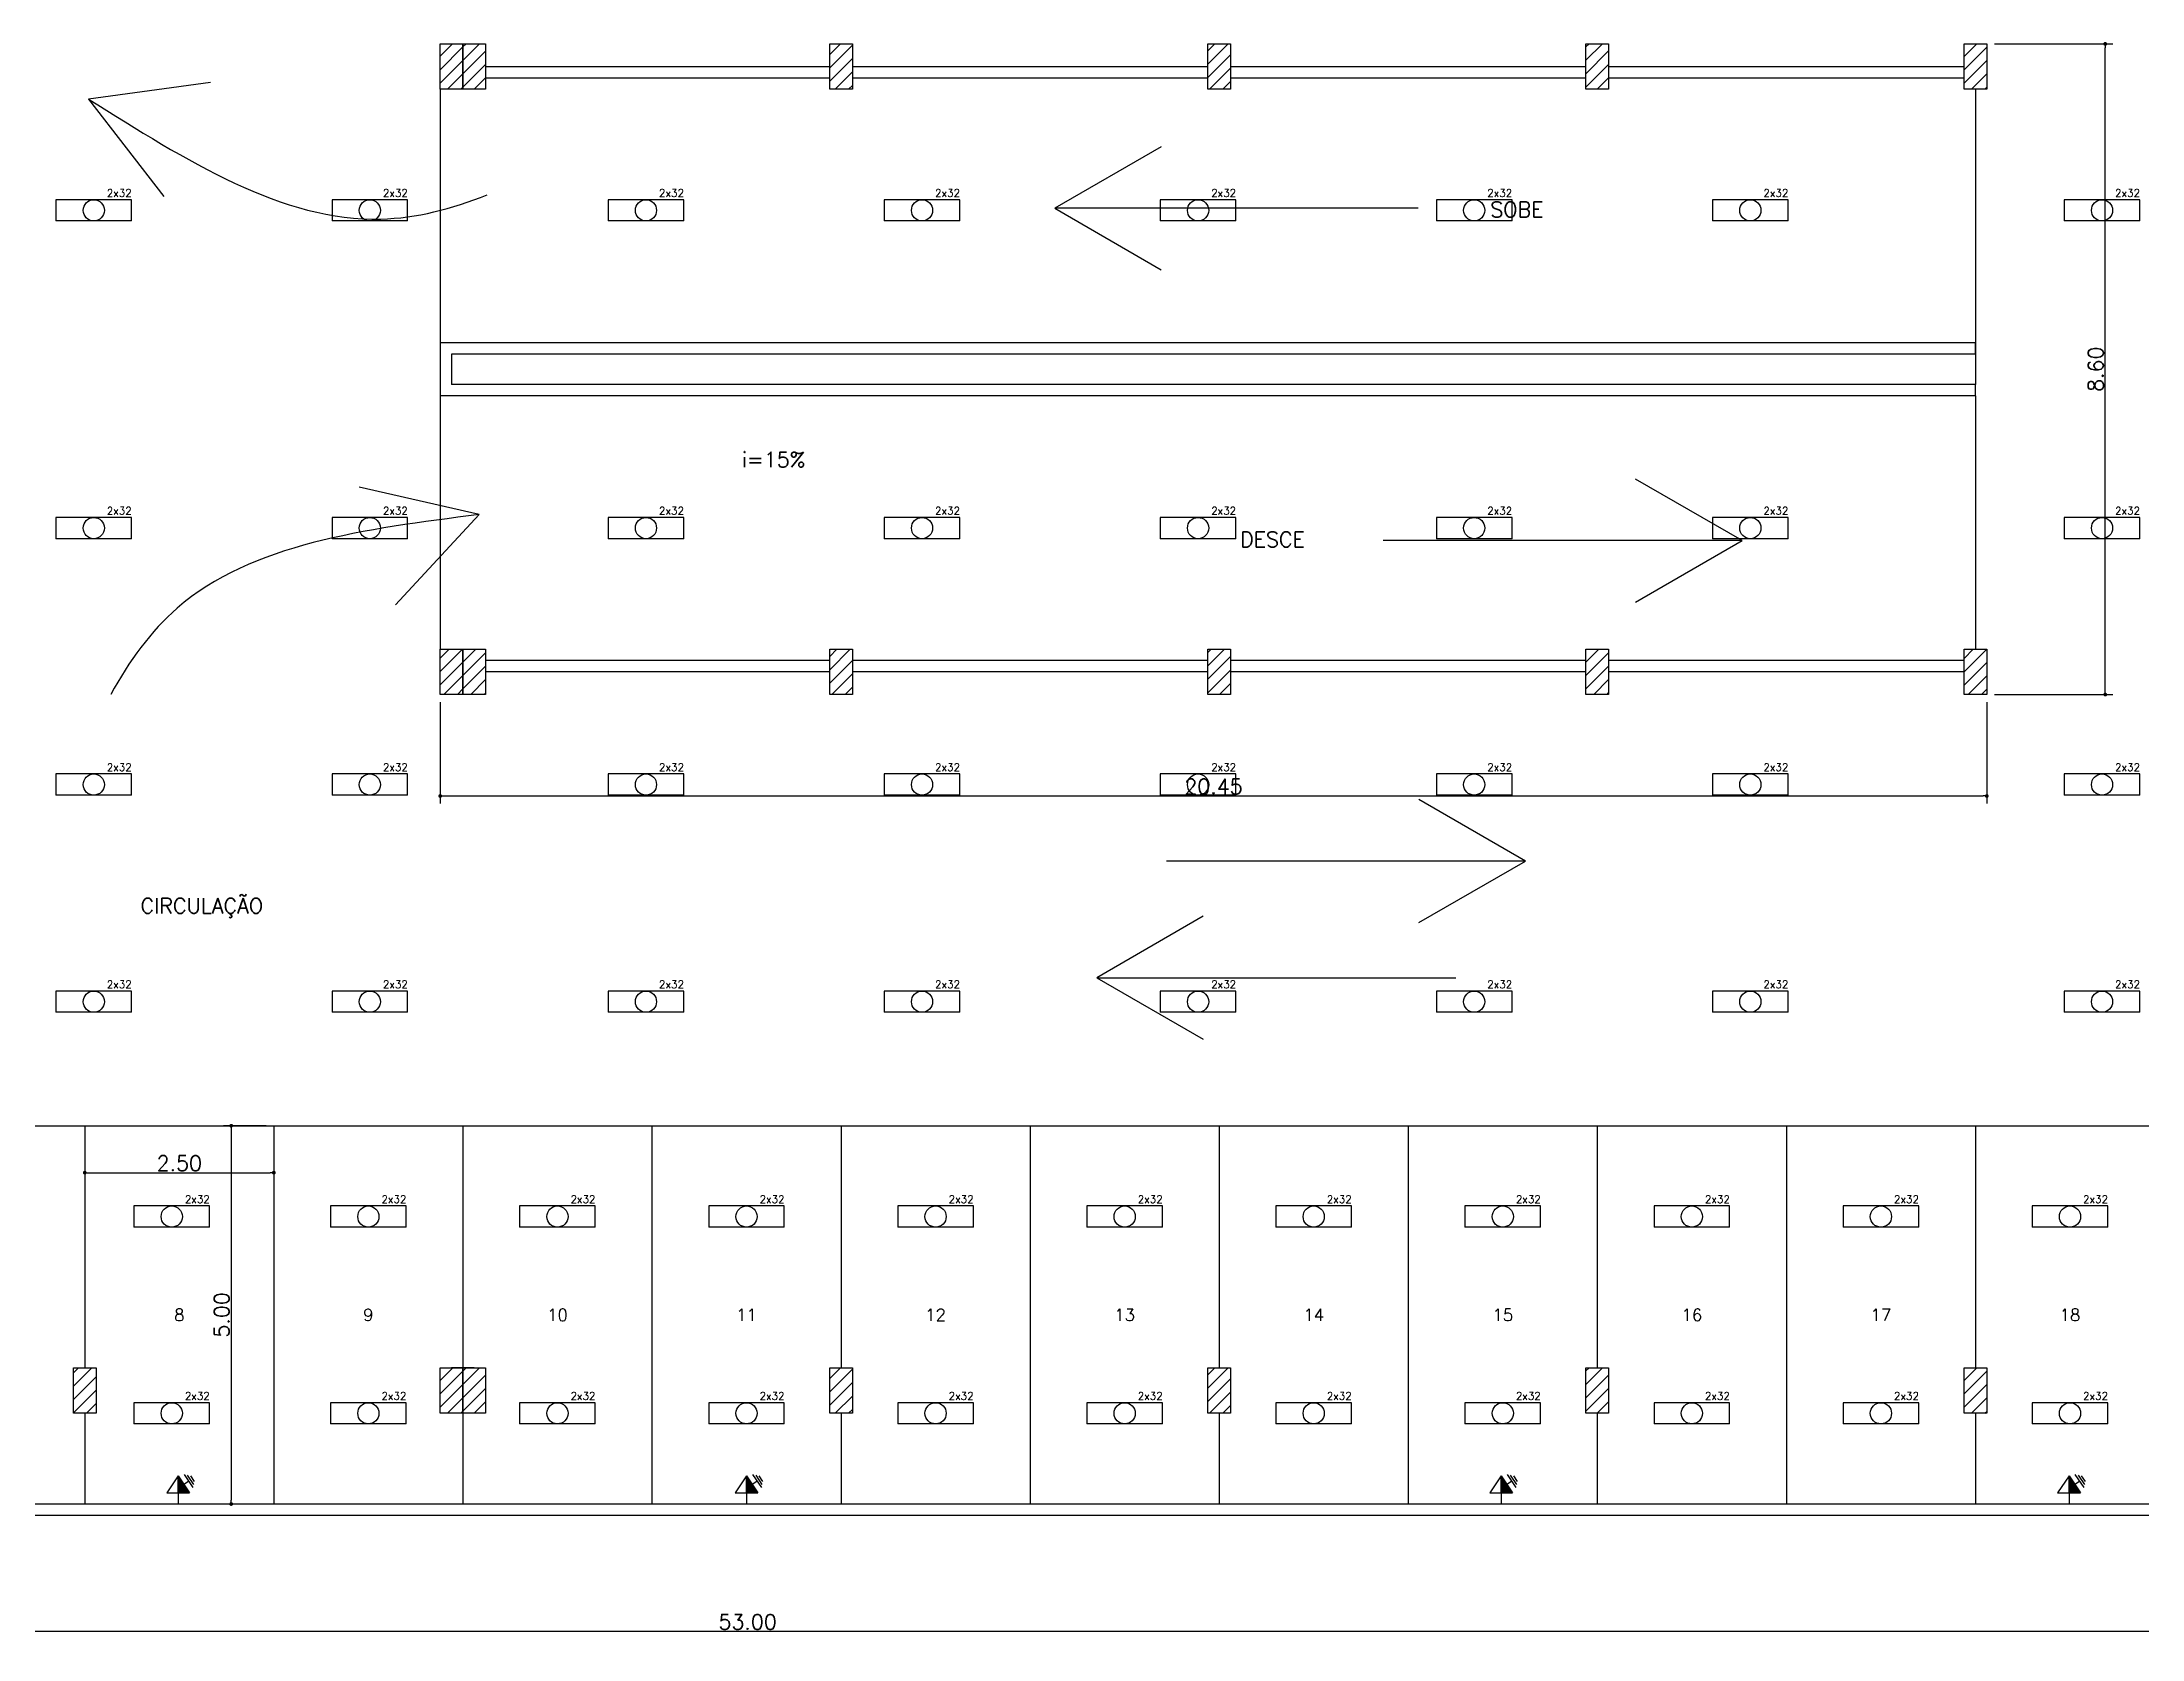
# Model space of a CAD drawing. Header units: millimetres. Extents: x 682 to 1119, y 341 to 434.
# Drawn here: x 710.01 to 737.78, y 387.95 to 409.06 of the extents above; entities that cross this region are included whole.
import ezdxf

# ---------------------------------------------------------------- set-up
doc = ezdxf.new("R2010")
doc.units = ezdxf.units.MM
for name, color, linetype in [('ALV', 6, 'Continuous'), ('AR-ALVENARIA_EM_VISTA-001-C', 1, 'Continuous'), ('AR-COTAS-001-C', 1, 'Continuous'), ('AR-PISO_EM_PLANTA-001-C', 1, 'Continuous'), ('AR-TEXTOS_ALTURA_2_5MM-003C', 3, 'Continuous'), ('hatch', 253, 'Continuous')]:
    doc.layers.add(name, color=color, linetype=linetype)
doc.styles.add('R60', font='simplex.shx', dxfattribs={"height": 0.08})
doc.styles.add('ROMANS', font='romans')
doc.dimstyles.new('ISO-25_WS', dxfattribs={"dimscale": 0.282828, "dimtxt": 0.8, "dimasz": 2, "dimexe": 0.1, "dimexo": 0.625, "dimgap": 0.325, "dimtad": 1, "dimzin": 4, "dimdsep": 46, "dimtxsty": 'Standard', "dimsah": 1, "dimcen": 2.5, "dimadec": 0, "dimazin": 0, "dimtfac": 1, "dimtdec": 0, "dimtmove": 2, "dimatfit": 3, "dimfxl": 1, "dimtolj": 1, "dimtzin": 0, "dimarcsym": 0})
pattern_1 = [(45, (707.43386, 379.81149), (-0.08838835, 0.08838835), [])]

# ---------------------------------------------------------------- blocks, each defined once
blk = doc.blocks.new('_DOT')
at = {"color": 0, "linetype": 'ByBlock'}
blk.add_line((-0.5, 0), (-1, 0), dxfattribs=at)
at = {"color": 0, "linetype": 'ByBlock', "const_width": 0.5}
blk.add_lwpolyline([(-0.25, 0, 1), (0.25, 0, 1)], format="xyb", close=True, dxfattribs=at)
blk = doc.blocks.new('*D21')
at = {"layer": 'AR-COTAS-001-C', "color": 1, "lineweight": -2}
for p, q in [((692.96, 389.484), (692.96, 387.951)), ((745.729, 389.484), (745.729, 387.951)), ((745.679, 388.051), (693.01, 388.051))]:
    blk.add_line(p, q, dxfattribs=at)
at = {"layer": 'DEFPOINTS', "color": 0}
for p in [(692.96, 389.584), (745.729, 389.584), (692.96, 388.051)]:
    blk.add_point(p, dxfattribs=at)
at = {"layer": 'AR-COTAS-001-C', "color": 1, "lineweight": -2, "xscale": 0.05, "yscale": 0.05, "zscale": 0.05, "rotation": 180}
blk.add_blockref('_DOT', (692.96, 388.051), dxfattribs=at)
at = {"layer": 'AR-COTAS-001-C', "color": 1, "lineweight": -2, "xscale": 0.05, "yscale": 0.05, "zscale": 0.05}
blk.add_blockref('_DOT', (745.729, 388.051), dxfattribs=at)
at = {"layer": 'AR-COTAS-001-C', "color": 3, "insert": (719.344, 388.176), "char_height": 0.2, "attachment_point": 5, "style": 'ROMANS'}
blk.add_mtext('\\A1;53.00', dxfattribs=at)
blk = doc.blocks.new('*D28')
at = {"layer": 'AR-COTAS-001-C', "color": 1, "lineweight": -2}
for p, q in [((710.579, 394.634), (710.579, 394.014)), ((713.079, 394.634), (713.079, 394.014)), ((710.629, 394.114), (713.029, 394.114))]:
    blk.add_line(p, q, dxfattribs=at)
at = {"layer": 'DEFPOINTS', "color": 0}
for p in [(710.579, 394.734), (713.079, 394.734), (713.079, 394.114)]:
    blk.add_point(p, dxfattribs=at)
at = {"layer": 'AR-COTAS-001-C', "color": 1, "lineweight": -2, "xscale": 0.05, "yscale": 0.05, "zscale": 0.05, "rotation": 180}
blk.add_blockref('_DOT', (710.579, 394.114), dxfattribs=at)
at = {"layer": 'AR-COTAS-001-C', "color": 1, "lineweight": -2, "xscale": 0.05, "yscale": 0.05, "zscale": 0.05}
blk.add_blockref('_DOT', (713.079, 394.114), dxfattribs=at)
at = {"layer": 'AR-COTAS-001-C', "color": 3, "insert": (711.829, 394.239), "char_height": 0.2, "attachment_point": 5, "style": 'ROMANS'}
blk.add_mtext('\\A1;2.50', dxfattribs=at)
blk = doc.blocks.new('*D29')
at = {"layer": 'AR-COTAS-001-C', "color": 1, "lineweight": -2}
for p, q in [((712.979, 394.734), (712.415, 394.734)), ((712.515, 394.684), (712.515, 389.784)), ((712.979, 389.734), (712.415, 389.734))]:
    blk.add_line(p, q, dxfattribs=at)
at = {"layer": 'DEFPOINTS', "color": 0}
for p in [(713.079, 394.734), (712.515, 389.734), (713.079, 389.734)]:
    blk.add_point(p, dxfattribs=at)
at = {"layer": 'AR-COTAS-001-C', "color": 1, "lineweight": -2, "xscale": 0.05, "yscale": 0.05, "zscale": 0.05}
for p, rotation in [((712.515, 394.734), 90), ((712.515, 389.734), 270)]:
    blk.add_blockref('_DOT', p, dxfattribs=dict(at, rotation=rotation))
at = {"layer": 'AR-COTAS-001-C', "color": 3, "insert": (712.39, 392.234), "char_height": 0.2, "attachment_point": 5, "rotation": 90, "style": 'ROMANS'}
blk.add_mtext('\\A1;5.00', dxfattribs=at)
blk = doc.blocks.new('*D30')
at = {"layer": 'AR-COTAS-001-C', "color": 1, "lineweight": -2}
for p, q in [((735.829, 409.034), (737.395, 409.034)), ((737.295, 400.484), (737.295, 408.984)), ((735.829, 400.434), (737.395, 400.434))]:
    blk.add_line(p, q, dxfattribs=at)
at = {"layer": 'DEFPOINTS', "color": 0}
for p in [(735.729, 409.034), (737.295, 409.034), (735.729, 400.434)]:
    blk.add_point(p, dxfattribs=at)
at = {"layer": 'AR-COTAS-001-C', "color": 1, "lineweight": -2, "xscale": 0.05, "yscale": 0.05, "zscale": 0.05}
for p, rotation in [((737.295, 409.034), 90), ((737.295, 400.434), 270)]:
    blk.add_blockref('_DOT', p, dxfattribs=dict(at, rotation=rotation))
at = {"layer": 'AR-COTAS-001-C', "color": 3, "insert": (737.17, 404.734), "char_height": 0.2, "attachment_point": 5, "rotation": 90, "style": 'ROMANS'}
blk.add_mtext('\\A1;8.60', dxfattribs=at)
blk = doc.blocks.new('*D37')
at = {"layer": 'AR-COTAS-001-C', "color": 1, "lineweight": -2}
for p, q in [((715.279, 400.334), (715.279, 398.993)), ((735.729, 400.334), (735.729, 398.993)), ((715.329, 399.093), (735.679, 399.093))]:
    blk.add_line(p, q, dxfattribs=at)
at = {"layer": 'DEFPOINTS', "color": 0}
for p in [(715.279, 400.434), (735.729, 400.434), (735.729, 399.093)]:
    blk.add_point(p, dxfattribs=at)
at = {"layer": 'AR-COTAS-001-C', "color": 1, "lineweight": -2, "xscale": 0.05, "yscale": 0.05, "zscale": 0.05, "rotation": 180}
blk.add_blockref('_DOT', (715.279, 399.093), dxfattribs=at)
at = {"layer": 'AR-COTAS-001-C', "color": 1, "lineweight": -2, "xscale": 0.05, "yscale": 0.05, "zscale": 0.05}
blk.add_blockref('_DOT', (735.729, 399.093), dxfattribs=at)
at = {"layer": 'AR-COTAS-001-C', "color": 3, "insert": (725.504, 399.218), "char_height": 0.2, "attachment_point": 5, "style": 'ROMANS'}
blk.add_mtext('\\A1;20.45', dxfattribs=at)

msp = doc.modelspace()

# ---------------------------------------------------------------- hatches: boundary and pattern name
at = {"layer": 'AR-COTAS-001-C', "linetype": 'Continuous', "ltscale": 5}
h = msp.add_hatch(dxfattribs=at)
h.set_pattern_fill('ANSI31', color=256, style=0)
h.set_pattern_definition(pattern_1)
h.paths.add_polyline_path([(715.579, 409.034), (715.279, 409.034), (715.279, 408.434), (715.579, 408.434)])
h = msp.add_hatch(dxfattribs=at)
h.set_pattern_fill('ANSI31', color=256, style=0)
h.set_pattern_definition(pattern_1)
h.paths.add_polyline_path([(715.879, 409.034), (715.579, 409.034), (715.579, 408.434), (715.879, 408.434)])
h = msp.add_hatch(dxfattribs=at)
h.set_pattern_fill('ANSI31', color=256, style=0)
h.set_pattern_definition(pattern_1)
h.paths.add_polyline_path([(720.429, 408.434), (720.729, 408.434), (720.729, 409.034), (720.429, 409.034)])
h = msp.add_hatch(dxfattribs=at)
h.set_pattern_fill('ANSI31', color=256, style=0)
h.set_pattern_definition(pattern_1)
h.paths.add_polyline_path([(725.729, 409.034), (725.429, 409.034), (725.429, 408.434), (725.729, 408.434)])
h = msp.add_hatch(dxfattribs=at)
h.set_pattern_fill('ANSI31', color=256, style=0)
h.set_pattern_definition(pattern_1)
h.paths.add_polyline_path([(730.429, 408.434), (730.729, 408.434), (730.729, 409.034), (730.429, 409.034)])
h = msp.add_hatch(dxfattribs=at)
h.set_pattern_fill('ANSI31', color=256, style=0)
h.set_pattern_definition(pattern_1)
h.paths.add_polyline_path([(735.429, 408.434), (735.729, 408.434), (735.729, 409.034), (735.429, 409.034)])
h = msp.add_hatch(dxfattribs=at)
h.set_pattern_fill('ANSI31', color=256, style=0)
h.set_pattern_definition(pattern_1)
h.paths.add_polyline_path([(715.579, 401.034), (715.279, 401.034), (715.279, 400.434), (715.579, 400.434)])
h = msp.add_hatch(dxfattribs=at)
h.set_pattern_fill('ANSI31', color=256, style=0)
h.set_pattern_definition(pattern_1)
h.paths.add_polyline_path([(715.879, 401.034), (715.579, 401.034), (715.579, 400.434), (715.879, 400.434)])
h = msp.add_hatch(dxfattribs=at)
h.set_pattern_fill('ANSI31', color=256, style=0)
h.set_pattern_definition(pattern_1)
h.paths.add_polyline_path([(720.729, 401.034), (720.429, 401.034), (720.429, 400.434), (720.729, 400.434)])
h = msp.add_hatch(dxfattribs=at)
h.set_pattern_fill('ANSI31', color=256, style=0)
h.set_pattern_definition(pattern_1)
h.paths.add_polyline_path([(725.429, 400.434), (725.729, 400.434), (725.729, 401.034), (725.429, 401.034)])
h = msp.add_hatch(dxfattribs=at)
h.set_pattern_fill('ANSI31', color=256, style=0)
h.set_pattern_definition(pattern_1)
h.paths.add_polyline_path([(730.729, 401.034), (730.429, 401.034), (730.429, 400.434), (730.729, 400.434)])
h = msp.add_hatch(dxfattribs=at)
h.set_pattern_fill('ANSI31', color=256, style=0)
h.set_pattern_definition(pattern_1)
h.paths.add_polyline_path([(735.429, 400.434), (735.729, 400.434), (735.729, 401.034), (735.429, 401.034)])
h = msp.add_hatch(dxfattribs=at)
h.set_pattern_fill('ANSI31', color=256, style=0)
h.set_pattern_definition(pattern_1)
h.paths.add_polyline_path([(710.429, 390.934), (710.729, 390.934), (710.729, 391.534), (710.429, 391.534)])
h = msp.add_hatch(dxfattribs=at)
h.set_pattern_fill('ANSI31', color=256, style=0)
h.set_pattern_definition(pattern_1)
h.paths.add_polyline_path([(715.279, 390.934), (715.579, 390.934), (715.579, 391.534), (715.429, 391.534), (715.279, 391.534)])
h = msp.add_hatch(dxfattribs=at)
h.set_pattern_fill('ANSI31', color=256, style=0)
h.set_pattern_definition(pattern_1)
h.paths.add_polyline_path([(715.579, 391.534), (715.579, 390.934), (715.879, 390.934), (715.879, 391.534)])
h = msp.add_hatch(dxfattribs=at)
h.set_pattern_fill('ANSI31', color=256, style=0)
h.set_pattern_definition(pattern_1)
h.paths.add_polyline_path([(720.729, 391.534), (720.429, 391.534), (720.429, 390.934), (720.729, 390.934)])
h = msp.add_hatch(dxfattribs=at)
h.set_pattern_fill('ANSI31', color=256, style=0)
h.set_pattern_definition(pattern_1)
h.paths.add_polyline_path([(725.729, 391.534), (725.429, 391.534), (725.429, 390.934), (725.729, 390.934)])
h = msp.add_hatch(dxfattribs=at)
h.set_pattern_fill('ANSI31', color=256, style=0)
h.set_pattern_definition(pattern_1)
h.paths.add_polyline_path([(730.429, 391.534), (730.429, 390.934), (730.729, 390.934), (730.729, 391.534)])
h = msp.add_hatch(dxfattribs=at)
h.set_pattern_fill('ANSI31', color=256, style=0)
h.set_pattern_definition(pattern_1)
h.paths.add_polyline_path([(735.729, 391.534), (735.429, 391.534), (735.429, 390.934), (735.729, 390.934)])
at = {"layer": 'hatch', "linetype": 'ByBlock', "ltscale": 5}
for points in [[(711.963, 389.884), (711.813, 390.109), (711.813, 389.884)], [(719.479, 389.884), (719.329, 390.109), (719.329, 389.884)], [(729.457, 389.884), (729.307, 390.109), (729.307, 389.884)], [(736.966, 389.884), (736.816, 390.109), (736.816, 389.884)]]:
    msp.add_hatch(color=256, dxfattribs=at).paths.add_polyline_path(points)

# ---------------------------------------------------------------- linework, layer by layer
at = {"layer": 'ALV'}
for p, q in [((720.429, 409.034), (720.729, 409.034)), ((720.429, 408.434), (720.429, 409.034)), ((720.729, 409.034), (720.729, 408.434)), ((730.429, 409.034), (730.729, 409.034)), ((730.429, 408.434), (730.429, 409.034)), ((730.729, 409.034), (730.729, 408.434)), ((735.429, 409.034), (735.729, 409.034)), ((735.429, 408.434), (735.429, 409.034)), ((735.729, 409.034), (735.729, 408.434)), ((715.879, 408.734), (720.429, 408.734)), ((715.879, 408.584), (720.429, 408.584)), ((720.729, 408.734), (725.429, 408.734)), ((720.729, 408.584), (725.429, 408.584)), ((725.729, 408.734), (730.429, 408.734)), ((725.729, 408.584), (730.429, 408.584)), ((730.729, 408.734), (735.429, 408.734)), ((730.729, 408.584), (735.429, 408.584)), ((720.729, 408.434), (720.429, 408.434)), ((730.729, 408.434), (730.429, 408.434)), ((735.729, 408.434), (735.429, 408.434)), ((735.579, 405.084), (715.279, 405.084)), ((715.279, 405.084), (715.279, 404.384)), ((735.579, 404.934), (715.429, 404.934)), ((715.429, 404.934), (715.429, 404.534)), ((735.579, 404.934), (735.579, 405.084)), ((735.579, 404.384), (715.279, 404.384)), ((735.579, 404.534), (715.429, 404.534)), ((735.579, 404.384), (735.579, 404.534)), ((725.429, 401.034), (725.729, 401.034)), ((725.429, 400.434), (725.429, 401.034)), ((725.729, 401.034), (725.729, 400.434)), ((720.429, 400.884), (715.879, 400.884)), ((720.429, 400.734), (715.879, 400.734)), ((725.429, 400.884), (720.729, 400.884)), ((725.429, 400.734), (720.729, 400.734)), ((730.429, 400.884), (725.729, 400.884)), ((730.429, 400.734), (725.729, 400.734)), ((735.429, 400.884), (730.729, 400.884)), ((735.429, 400.734), (730.729, 400.734)), ((725.729, 400.434), (725.429, 400.434)), ((710.429, 391.534), (710.729, 391.534)), ((710.429, 390.934), (710.429, 391.534)), ((710.729, 391.534), (710.729, 390.934)), ((715.279, 391.534), (715.579, 391.534)), ((715.279, 390.934), (715.279, 391.534)), ((715.729, 391.534), (715.429, 391.534)), ((715.579, 391.534), (715.879, 391.534)), ((715.579, 391.534), (715.579, 390.934)), ((715.579, 390.934), (715.579, 391.534)), ((715.879, 391.534), (715.879, 390.934)), ((710.729, 390.934), (710.429, 390.934)), ((715.579, 390.934), (715.279, 390.934)), ((715.879, 390.934), (715.579, 390.934)), ((745.579, 389.734), (693.079, 389.734)), ((745.729, 389.584), (692.96, 389.584))]:
    msp.add_line(p, q, dxfattribs=at)
for points in [[(715.579, 409.034), (715.579, 408.434), (715.279, 408.434), (715.279, 409.034)], [(715.879, 409.034), (715.879, 408.434), (715.579, 408.434), (715.579, 409.034)], [(725.729, 409.034), (725.729, 408.434), (725.429, 408.434), (725.429, 409.034)], [(715.579, 401.034), (715.579, 400.434), (715.279, 400.434), (715.279, 401.034)], [(715.879, 401.034), (715.879, 400.434), (715.579, 400.434), (715.579, 401.034)], [(720.729, 401.034), (720.729, 400.434), (720.429, 400.434), (720.429, 401.034)], [(730.729, 401.034), (730.729, 400.434), (730.429, 400.434), (730.429, 401.034)], [(735.729, 401.034), (735.729, 400.434), (735.429, 400.434), (735.429, 401.034)], [(720.729, 391.534), (720.729, 390.934), (720.429, 390.934), (720.429, 391.534)], [(725.729, 391.534), (725.729, 390.934), (725.429, 390.934), (725.429, 391.534)], [(730.729, 391.534), (730.729, 390.934), (730.429, 390.934), (730.429, 391.534)], [(735.729, 391.534), (735.729, 390.934), (735.429, 390.934), (735.429, 391.534)]]:
    msp.add_lwpolyline(points, close=True, dxfattribs=at)
at = {"layer": 'AR-ALVENARIA_EM_VISTA-001-C', "ltscale": 5}
for p, q in [((715.279, 408.434), (715.279, 405.084)), ((715.279, 404.384), (715.279, 401.034))]:
    msp.add_line(p, q, dxfattribs=at)
at = {"layer": 'AR-COTAS-001-C', "linetype": 'Continuous', "ltscale": 5}
msp.add_line((735.579, 404.384), (735.579, 401.034), dxfattribs=at)
at = {"layer": 'AR-PISO_EM_PLANTA-001-C'}
for p, q in [((712.242, 408.523), (710.629, 408.305)), ((710.629, 408.305), (711.624, 407.017)), ((735.579, 408.434), (735.579, 404.534)), ((724.813, 407.675), (723.404, 406.861)), ((728.212, 406.861), (723.404, 406.861)), ((723.404, 406.861), (724.813, 406.047)), ((732.495, 402.468), (731.086, 403.281)), ((715.793, 402.813), (714.206, 403.173)), ((714.687, 401.619), (715.793, 402.813)), ((732.495, 402.468), (727.746, 402.468)), ((731.086, 401.654), (732.495, 402.468)), ((729.631, 398.233), (728.221, 399.047)), ((729.631, 398.233), (724.881, 398.233)), ((728.221, 397.419), (729.631, 398.233)), ((725.369, 397.505), (723.96, 396.691)), ((723.96, 396.691), (725.369, 395.878)), ((723.96, 396.691), (728.709, 396.691)), ((691.908, 394.734), (745.579, 394.734)), ((710.579, 394.734), (710.579, 391.534)), ((713.079, 394.734), (713.079, 389.734)), ((715.579, 394.734), (715.579, 389.734)), ((718.079, 394.734), (718.079, 389.734)), ((720.579, 394.734), (720.579, 391.534)), ((723.079, 394.734), (723.079, 389.734)), ((725.579, 394.734), (725.579, 391.534)), ((728.079, 394.734), (728.079, 389.734)), ((730.579, 394.734), (730.579, 391.534)), ((733.079, 394.734), (733.079, 389.734)), ((735.579, 394.734), (735.579, 391.534)), ((710.579, 390.934), (710.579, 389.734)), ((720.579, 390.934), (720.579, 389.734)), ((725.579, 390.934), (725.579, 389.734)), ((730.579, 390.934), (730.579, 389.734)), ((735.579, 390.934), (735.579, 389.734))]:
    msp.add_line(p, q, dxfattribs=at)
for points in [[(710.629, 408.305), (711.915, 407.495), (713.666, 406.391), (715.431, 406.854), (715.9, 407.04)], [(715.793, 402.813), (714.285, 402.62), (712.232, 402.357), (711.166, 400.877), (710.923, 400.434)]]:
    msp.add_open_spline(points, degree=3, knots=[0, 0, 0, 0, 4.177464, 5.689092, 5.689092, 5.689092, 5.689092], dxfattribs=at)
at = {"layer": 'AR-TEXTOS_ALTURA_2_5MM-003C', "linetype": 'ByBlock', "ltscale": 2}
for p, q in [((710.198, 406.974), (710.198, 406.694)), ((711.198, 406.974), (710.198, 406.974)), ((711.198, 406.694), (711.198, 406.974)), ((713.848, 406.974), (713.848, 406.694)), ((714.848, 406.974), (713.848, 406.974)), ((714.848, 406.694), (714.848, 406.974)), ((717.499, 406.974), (717.499, 406.694)), ((718.499, 406.974), (717.499, 406.974)), ((718.499, 406.694), (718.499, 406.974)), ((721.15, 406.974), (721.15, 406.694)), ((722.15, 406.974), (721.15, 406.974)), ((722.15, 406.694), (722.15, 406.974)), ((724.8, 406.974), (724.8, 406.694)), ((725.8, 406.974), (724.8, 406.974)), ((725.8, 406.694), (725.8, 406.974)), ((728.451, 406.974), (728.451, 406.694)), ((729.451, 406.974), (728.451, 406.974)), ((729.451, 406.694), (729.451, 406.974)), ((732.102, 406.974), (732.102, 406.694)), ((733.102, 406.974), (732.102, 406.974)), ((733.102, 406.694), (733.102, 406.974)), ((736.753, 406.974), (736.753, 406.694)), ((737.753, 406.974), (736.753, 406.974)), ((737.753, 406.694), (737.753, 406.974)), ((711.198, 406.694), (710.198, 406.694)), ((714.848, 406.694), (713.848, 406.694)), ((718.499, 406.694), (717.499, 406.694)), ((722.15, 406.694), (721.15, 406.694)), ((725.8, 406.694), (724.8, 406.694)), ((729.451, 406.694), (728.451, 406.694)), ((733.102, 406.694), (732.102, 406.694)), ((737.753, 406.694), (736.753, 406.694)), ((710.198, 402.774), (710.198, 402.494)), ((711.198, 402.774), (710.198, 402.774)), ((711.198, 402.494), (711.198, 402.774)), ((713.848, 402.774), (713.848, 402.494)), ((714.848, 402.774), (713.848, 402.774)), ((714.848, 402.494), (714.848, 402.774)), ((717.499, 402.774), (717.499, 402.494)), ((718.499, 402.774), (717.499, 402.774)), ((718.499, 402.494), (718.499, 402.774)), ((721.15, 402.774), (721.15, 402.494)), ((722.15, 402.774), (721.15, 402.774)), ((722.15, 402.494), (722.15, 402.774)), ((724.8, 402.774), (724.8, 402.494)), ((725.8, 402.774), (724.8, 402.774)), ((725.8, 402.494), (725.8, 402.774)), ((728.451, 402.774), (728.451, 402.494)), ((729.451, 402.774), (728.451, 402.774)), ((729.451, 402.494), (729.451, 402.774)), ((732.102, 402.774), (732.102, 402.494)), ((733.102, 402.774), (732.102, 402.774)), ((733.102, 402.494), (733.102, 402.774)), ((736.753, 402.774), (736.753, 402.494)), ((737.753, 402.774), (736.753, 402.774)), ((737.753, 402.494), (737.753, 402.774)), ((711.198, 402.494), (710.198, 402.494)), ((714.848, 402.494), (713.848, 402.494)), ((718.499, 402.494), (717.499, 402.494)), ((722.15, 402.494), (721.15, 402.494)), ((725.8, 402.494), (724.8, 402.494)), ((729.451, 402.494), (728.451, 402.494)), ((733.102, 402.494), (732.102, 402.494)), ((737.753, 402.494), (736.753, 402.494)), ((710.198, 399.384), (710.198, 399.104)), ((711.198, 399.384), (710.198, 399.384)), ((711.198, 399.104), (711.198, 399.384)), ((713.848, 399.384), (713.848, 399.104)), ((714.848, 399.384), (713.848, 399.384)), ((714.848, 399.104), (714.848, 399.384)), ((717.499, 399.384), (717.499, 399.104)), ((718.499, 399.384), (717.499, 399.384)), ((718.499, 399.104), (718.499, 399.384)), ((721.15, 399.384), (721.15, 399.104)), ((722.15, 399.384), (721.15, 399.384)), ((722.15, 399.104), (722.15, 399.384)), ((724.8, 399.384), (724.8, 399.104)), ((725.8, 399.384), (724.8, 399.384)), ((725.8, 399.104), (725.8, 399.384)), ((728.451, 399.384), (728.451, 399.104)), ((729.451, 399.384), (728.451, 399.384)), ((729.451, 399.104), (729.451, 399.384)), ((732.102, 399.384), (732.102, 399.104)), ((733.102, 399.384), (732.102, 399.384)), ((733.102, 399.104), (733.102, 399.384)), ((736.753, 399.384), (736.753, 399.104)), ((737.753, 399.384), (736.753, 399.384)), ((737.753, 399.104), (737.753, 399.384)), ((711.198, 399.104), (710.198, 399.104)), ((714.848, 399.104), (713.848, 399.104)), ((718.499, 399.104), (717.499, 399.104)), ((722.15, 399.104), (721.15, 399.104)), ((725.8, 399.104), (724.8, 399.104)), ((729.451, 399.104), (728.451, 399.104)), ((733.102, 399.104), (732.102, 399.104)), ((737.753, 399.104), (736.753, 399.104)), ((710.198, 396.514), (710.198, 396.234)), ((711.198, 396.514), (710.198, 396.514)), ((711.198, 396.234), (711.198, 396.514)), ((713.848, 396.514), (713.848, 396.234)), ((714.848, 396.514), (713.848, 396.514)), ((714.848, 396.234), (714.848, 396.514)), ((717.499, 396.514), (717.499, 396.234)), ((718.499, 396.514), (717.499, 396.514)), ((718.499, 396.234), (718.499, 396.514)), ((721.15, 396.514), (721.15, 396.234)), ((722.15, 396.514), (721.15, 396.514)), ((722.15, 396.234), (722.15, 396.514)), ((724.8, 396.514), (724.8, 396.234)), ((725.8, 396.514), (724.8, 396.514)), ((725.8, 396.234), (725.8, 396.514)), ((728.451, 396.514), (728.451, 396.234)), ((729.451, 396.514), (728.451, 396.514)), ((729.451, 396.234), (729.451, 396.514)), ((732.102, 396.514), (732.102, 396.234)), ((733.102, 396.514), (732.102, 396.514)), ((733.102, 396.234), (733.102, 396.514)), ((736.753, 396.514), (736.753, 396.234)), ((737.753, 396.514), (736.753, 396.514)), ((737.753, 396.234), (737.753, 396.514)), ((711.198, 396.234), (710.198, 396.234)), ((714.848, 396.234), (713.848, 396.234)), ((718.499, 396.234), (717.499, 396.234)), ((722.15, 396.234), (721.15, 396.234)), ((725.8, 396.234), (724.8, 396.234)), ((729.451, 396.234), (728.451, 396.234)), ((733.102, 396.234), (732.102, 396.234)), ((737.753, 396.234), (736.753, 396.234)), ((711.229, 393.674), (711.229, 393.394)), ((712.229, 393.674), (711.229, 393.674)), ((712.229, 393.394), (712.229, 393.674)), ((713.829, 393.674), (713.829, 393.394)), ((714.829, 393.674), (713.829, 393.674)), ((714.829, 393.394), (714.829, 393.674)), ((716.329, 393.674), (716.329, 393.394)), ((717.329, 393.674), (716.329, 393.674)), ((717.329, 393.394), (717.329, 393.674)), ((718.829, 393.674), (718.829, 393.394)), ((719.829, 393.674), (718.829, 393.674)), ((719.829, 393.394), (719.829, 393.674)), ((721.329, 393.674), (721.329, 393.394)), ((722.329, 393.674), (721.329, 393.674)), ((722.329, 393.394), (722.329, 393.674)), ((723.829, 393.674), (723.829, 393.394)), ((724.829, 393.674), (723.829, 393.674)), ((724.829, 393.394), (724.829, 393.674)), ((726.329, 393.674), (726.329, 393.394)), ((727.329, 393.674), (726.329, 393.674)), ((727.329, 393.394), (727.329, 393.674)), ((728.829, 393.674), (728.829, 393.394)), ((729.829, 393.674), (728.829, 393.674)), ((729.829, 393.394), (729.829, 393.674)), ((731.329, 393.674), (731.329, 393.394)), ((732.329, 393.674), (731.329, 393.674)), ((732.329, 393.394), (732.329, 393.674)), ((733.829, 393.674), (733.829, 393.394)), ((734.829, 393.674), (733.829, 393.674)), ((734.829, 393.394), (734.829, 393.674)), ((736.329, 393.674), (736.329, 393.394)), ((737.329, 393.674), (736.329, 393.674)), ((737.329, 393.394), (737.329, 393.674)), ((712.229, 393.394), (711.229, 393.394)), ((714.829, 393.394), (713.829, 393.394)), ((717.329, 393.394), (716.329, 393.394)), ((719.829, 393.394), (718.829, 393.394)), ((722.329, 393.394), (721.329, 393.394)), ((724.829, 393.394), (723.829, 393.394)), ((727.329, 393.394), (726.329, 393.394)), ((729.829, 393.394), (728.829, 393.394)), ((732.329, 393.394), (731.329, 393.394)), ((734.829, 393.394), (733.829, 393.394)), ((737.329, 393.394), (736.329, 393.394)), ((711.229, 391.074), (711.229, 390.794)), ((712.229, 391.074), (711.229, 391.074)), ((712.229, 390.794), (712.229, 391.074)), ((713.829, 391.074), (713.829, 390.794)), ((714.829, 391.074), (713.829, 391.074)), ((714.829, 390.794), (714.829, 391.074)), ((716.329, 391.074), (716.329, 390.794)), ((717.329, 391.074), (716.329, 391.074)), ((717.329, 390.794), (717.329, 391.074)), ((718.829, 391.074), (718.829, 390.794)), ((719.829, 391.074), (718.829, 391.074)), ((719.829, 390.794), (719.829, 391.074)), ((721.329, 391.074), (721.329, 390.794)), ((722.329, 391.074), (721.329, 391.074)), ((722.329, 390.794), (722.329, 391.074)), ((723.829, 391.074), (723.829, 390.794)), ((724.829, 391.074), (723.829, 391.074)), ((724.829, 390.794), (724.829, 391.074)), ((726.329, 391.074), (726.329, 390.794)), ((727.329, 391.074), (726.329, 391.074)), ((727.329, 390.794), (727.329, 391.074)), ((728.829, 391.074), (728.829, 390.794)), ((729.829, 391.074), (728.829, 391.074)), ((729.829, 390.794), (729.829, 391.074)), ((731.329, 391.074), (731.329, 390.794)), ((732.329, 391.074), (731.329, 391.074)), ((732.329, 390.794), (732.329, 391.074)), ((733.829, 391.074), (733.829, 390.794)), ((734.829, 391.074), (733.829, 391.074)), ((734.829, 390.794), (734.829, 391.074)), ((736.329, 391.074), (736.329, 390.794)), ((737.329, 391.074), (736.329, 391.074)), ((737.329, 390.794), (737.329, 391.074)), ((712.229, 390.794), (711.229, 390.794)), ((714.829, 390.794), (713.829, 390.794)), ((717.329, 390.794), (716.329, 390.794)), ((719.829, 390.794), (718.829, 390.794)), ((722.329, 390.794), (721.329, 390.794)), ((724.829, 390.794), (723.829, 390.794)), ((727.329, 390.794), (726.329, 390.794)), ((729.829, 390.794), (728.829, 390.794)), ((732.329, 390.794), (731.329, 390.794)), ((734.829, 390.794), (733.829, 390.794)), ((737.329, 390.794), (736.329, 390.794)), ((711.813, 390.109), (711.663, 389.884)), ((711.663, 389.884), (711.813, 389.884)), ((711.813, 389.884), (711.813, 390.109)), ((711.813, 390.109), (711.963, 389.884)), ((711.813, 389.884), (711.813, 389.734)), ((711.813, 389.884), (711.963, 389.884)), ((711.888, 389.996), (711.951, 390.038)), ((711.892, 390.125), (712.009, 389.951)), ((711.934, 390.117), (712.017, 389.992)), ((711.976, 390.109), (712.026, 390.034)), ((719.329, 390.109), (719.179, 389.884)), ((719.179, 389.884), (719.329, 389.884)), ((719.329, 389.884), (719.329, 390.109)), ((719.329, 390.109), (719.479, 389.884)), ((719.329, 389.884), (719.329, 389.734)), ((719.329, 389.884), (719.479, 389.884)), ((719.404, 389.996), (719.466, 390.038)), ((719.408, 390.125), (719.525, 389.951)), ((719.45, 390.117), (719.533, 389.992)), ((719.491, 390.109), (719.541, 390.034)), ((729.307, 390.109), (729.157, 389.884)), ((729.157, 389.884), (729.307, 389.884)), ((729.307, 389.884), (729.307, 390.109)), ((729.307, 390.109), (729.457, 389.884)), ((729.307, 389.884), (729.307, 389.734)), ((729.307, 389.884), (729.457, 389.884)), ((729.382, 389.996), (729.444, 390.038)), ((729.386, 390.125), (729.503, 389.951)), ((729.428, 390.117), (729.511, 389.992)), ((729.469, 390.109), (729.519, 390.034)), ((736.816, 390.109), (736.666, 389.884)), ((736.666, 389.884), (736.816, 389.884)), ((736.816, 389.884), (736.816, 390.109)), ((736.816, 390.109), (736.966, 389.884)), ((736.816, 389.884), (736.816, 389.734)), ((736.816, 389.884), (736.966, 389.884)), ((736.891, 389.996), (736.953, 390.038)), ((736.895, 390.125), (737.012, 389.951)), ((736.937, 390.117), (737.02, 389.992)), ((736.978, 390.109), (737.028, 390.034))]:
    msp.add_line(p, q, dxfattribs=at)
for centre in [(710.698, 406.834), (714.348, 406.834), (717.999, 406.834), (721.65, 406.834), (725.3, 406.834), (728.951, 406.834), (732.602, 406.834), (737.253, 406.834), (710.698, 402.634), (714.348, 402.634), (717.999, 402.634), (721.65, 402.634), (725.3, 402.634), (728.951, 402.634), (732.602, 402.634), (737.253, 402.634), (710.698, 399.244), (714.348, 399.244), (717.999, 399.244), (721.65, 399.244), (725.3, 399.244), (728.951, 399.244), (732.602, 399.244), (737.253, 399.244), (710.698, 396.374), (714.348, 396.374), (717.999, 396.374), (721.65, 396.374), (725.3, 396.374), (728.951, 396.374), (732.602, 396.374), (737.253, 396.374), (711.729, 393.534), (714.329, 393.534), (716.829, 393.534), (719.329, 393.534), (721.829, 393.534), (724.329, 393.534), (726.829, 393.534), (729.329, 393.534), (731.829, 393.534), (734.329, 393.534), (736.829, 393.534), (711.729, 390.934), (714.329, 390.934), (716.829, 390.934), (719.329, 390.934), (721.829, 390.934), (724.329, 390.934), (726.829, 390.934), (729.329, 390.934), (731.829, 390.934), (734.329, 390.934), (736.829, 390.934)]:
    msp.add_circle(centre, 0.14, dxfattribs=at)

# ---------------------------------------------------------------- texts
at = {"layer": 'AR-TEXTOS_ALTURA_2_5MM-003C', "linetype": 'ByBlock', "ltscale": 2, "attachment_point": 5, "style": 'R60'}
for s, insert, char_height, width in [('2x32', (711.035, 407.063), 0.1, 3.40664), ('2x32', (714.686, 407.063), 0.1, 3.40664), ('2x32', (718.337, 407.063), 0.1, 3.40664), ('2x32', (721.987, 407.063), 0.1, 3.40664), ('2x32', (725.638, 407.063), 0.1, 3.40664), ('2x32', (729.289, 407.063), 0.1, 3.40664), ('2x32', (732.94, 407.063), 0.1, 3.40664), ('2x32', (737.59, 407.063), 0.1, 3.40664), ('SOBE', (729.516, 406.845), 0.2, 10), ('i=15%', (719.686, 403.539), 0.2, 10), ('2x32', (711.035, 402.863), 0.1, 3.40664), ('2x32', (714.686, 402.863), 0.1, 3.40664), ('2x32', (718.337, 402.863), 0.1, 3.40664), ('2x32', (721.987, 402.863), 0.1, 3.40664), ('2x32', (725.638, 402.863), 0.1, 3.40664), ('2x32', (729.289, 402.863), 0.1, 3.40664), ('2x32', (732.94, 402.863), 0.1, 3.40664), ('2x32', (737.59, 402.863), 0.1, 3.40664), ('DESCE', (726.284, 402.484), 0.2, 10), ('2x32', (711.035, 399.473), 0.1, 3.40664), ('2x32', (714.686, 399.473), 0.1, 3.40664), ('2x32', (718.337, 399.473), 0.1, 3.40664), ('2x32', (721.987, 399.473), 0.1, 3.40664), ('2x32', (725.638, 399.473), 0.1, 3.40664), ('2x32', (729.289, 399.473), 0.1, 3.40664), ('2x32', (732.94, 399.473), 0.1, 3.40664), ('2x32', (737.59, 399.473), 0.1, 3.40664), ('CIRCULAÇÃO', (712.127, 397.613), 0.2, 10), ('2x32', (711.035, 396.603), 0.1, 3.40664), ('2x32', (714.686, 396.603), 0.1, 3.40664), ('2x32', (718.337, 396.603), 0.1, 3.40664), ('2x32', (721.987, 396.603), 0.1, 3.40664), ('2x32', (725.638, 396.603), 0.1, 3.40664), ('2x32', (729.289, 396.603), 0.1, 3.40664), ('2x32', (732.94, 396.603), 0.1, 3.40664), ('2x32', (737.59, 396.603), 0.1, 3.40664), ('2x32', (712.067, 393.763), 0.1, 3.40664), ('2x32', (714.667, 393.763), 0.1, 3.40664), ('2x32', (717.167, 393.763), 0.1, 3.40664), ('2x32', (719.667, 393.763), 0.1, 3.40664), ('2x32', (722.167, 393.763), 0.1, 3.40664), ('2x32', (724.667, 393.763), 0.1, 3.40664), ('2x32', (727.167, 393.763), 0.1, 3.40664), ('2x32', (729.667, 393.763), 0.1, 3.40664), ('2x32', (732.167, 393.763), 0.1, 3.40664), ('2x32', (734.667, 393.763), 0.1, 3.40664), ('2x32', (737.167, 393.763), 0.1, 3.40664), ('8', (711.829, 392.234), 0.16, 5), ('9', (714.329, 392.234), 0.16, 5), ('10', (716.829, 392.234), 0.16, 5), ('11', (719.329, 392.234), 0.16, 5), ('12', (721.829, 392.234), 0.16, 5), ('13', (724.329, 392.234), 0.16, 5), ('14', (726.829, 392.234), 0.16, 5), ('15', (729.329, 392.234), 0.16, 5), ('16', (731.829, 392.234), 0.16, 5), ('17', (734.329, 392.234), 0.16, 5), ('18', (736.829, 392.234), 0.16, 5), ('2x32', (712.067, 391.163), 0.1, 3.40664), ('2x32', (714.667, 391.163), 0.1, 3.40664), ('2x32', (717.167, 391.163), 0.1, 3.40664), ('2x32', (719.667, 391.163), 0.1, 3.40664), ('2x32', (722.167, 391.163), 0.1, 3.40664), ('2x32', (724.667, 391.163), 0.1, 3.40664), ('2x32', (727.167, 391.163), 0.1, 3.40664), ('2x32', (729.667, 391.163), 0.1, 3.40664), ('2x32', (732.167, 391.163), 0.1, 3.40664), ('2x32', (734.667, 391.163), 0.1, 3.40664), ('2x32', (737.167, 391.163), 0.1, 3.40664)]:
    msp.add_mtext(s, dxfattribs=dict(at, insert=insert, char_height=char_height, width=width))

# ---------------------------------------------------------------- dimensions: what is measured, and where the dimension line sits
at = {"layer": 'AR-COTAS-001-C', "ltscale": 5}
for base, p1, p2, picture, middle in [((737.295, 409.034), (735.729, 400.434), (735.729, 409.034), '*D30', (737.17, 404.734)), ((712.515, 389.734), (713.079, 394.734), (713.079, 389.734), '*D29', (712.39, 392.234))]:
    dim = msp.add_linear_dim(base=base, p1=p1, p2=p2, angle=90, dimstyle='ISO-25_WS', override={"dimscale": 0.05, "dimtxt": 4, "dimasz": 1, "dimexe": 2, "dimexo": 2, "dimgap": 0.5, "dimzin": 5, "dimtxsty": 'ROMANS', "dimblk1": 'DOT', "dimblk2": 'DOT', "dimdle": 0.2, "dimclrd": 1, "dimclre": 1, "dimclrt": 3, "dimtdec": 2, "dimtix": 1, "dimtzin": 1}, dxfattribs=at)
    dim.commit()
    dim.dimension.update_dxf_attribs({"geometry": picture, "text_midpoint": middle})
for base, p1, p2, picture, middle in [((735.729, 399.093), (715.279, 400.434), (735.729, 400.434), '*D37', (725.504, 399.218)), ((713.079, 394.114), (710.579, 394.734), (713.079, 394.734), '*D28', (711.829, 394.239))]:
    dim = msp.add_linear_dim(base=base, p1=p1, p2=p2, dimstyle='ISO-25_WS', override={"dimscale": 0.05, "dimtxt": 4, "dimasz": 1, "dimexe": 2, "dimexo": 2, "dimgap": 0.5, "dimzin": 5, "dimtxsty": 'ROMANS', "dimblk1": 'DOT', "dimblk2": 'DOT', "dimdle": 0.2, "dimclrd": 1, "dimclre": 1, "dimclrt": 3, "dimtdec": 2, "dimtix": 1, "dimtzin": 1}, dxfattribs=at)
    dim.commit()
    dim.dimension.update_dxf_attribs({"geometry": picture, "text_midpoint": middle})
dim = msp.add_linear_dim(base=(692.96, 388.051), p1=(745.729, 389.584), p2=(692.96, 389.584), text='53.00', dimstyle='ISO-25_WS', override={"dimscale": 0.05, "dimtxt": 4, "dimasz": 1, "dimexe": 2, "dimexo": 2, "dimgap": 0.5, "dimzin": 5, "dimtxsty": 'ROMANS', "dimblk1": 'DOT', "dimblk2": 'DOT', "dimdle": 0.2, "dimclrd": 1, "dimclre": 1, "dimclrt": 3, "dimtdec": 2, "dimtix": 1, "dimtzin": 1}, dxfattribs=at)
dim.commit()
dim.dimension.update_dxf_attribs({"geometry": '*D21', "text_midpoint": (719.344, 388.176)})

doc.saveas('drawing.dxf')
